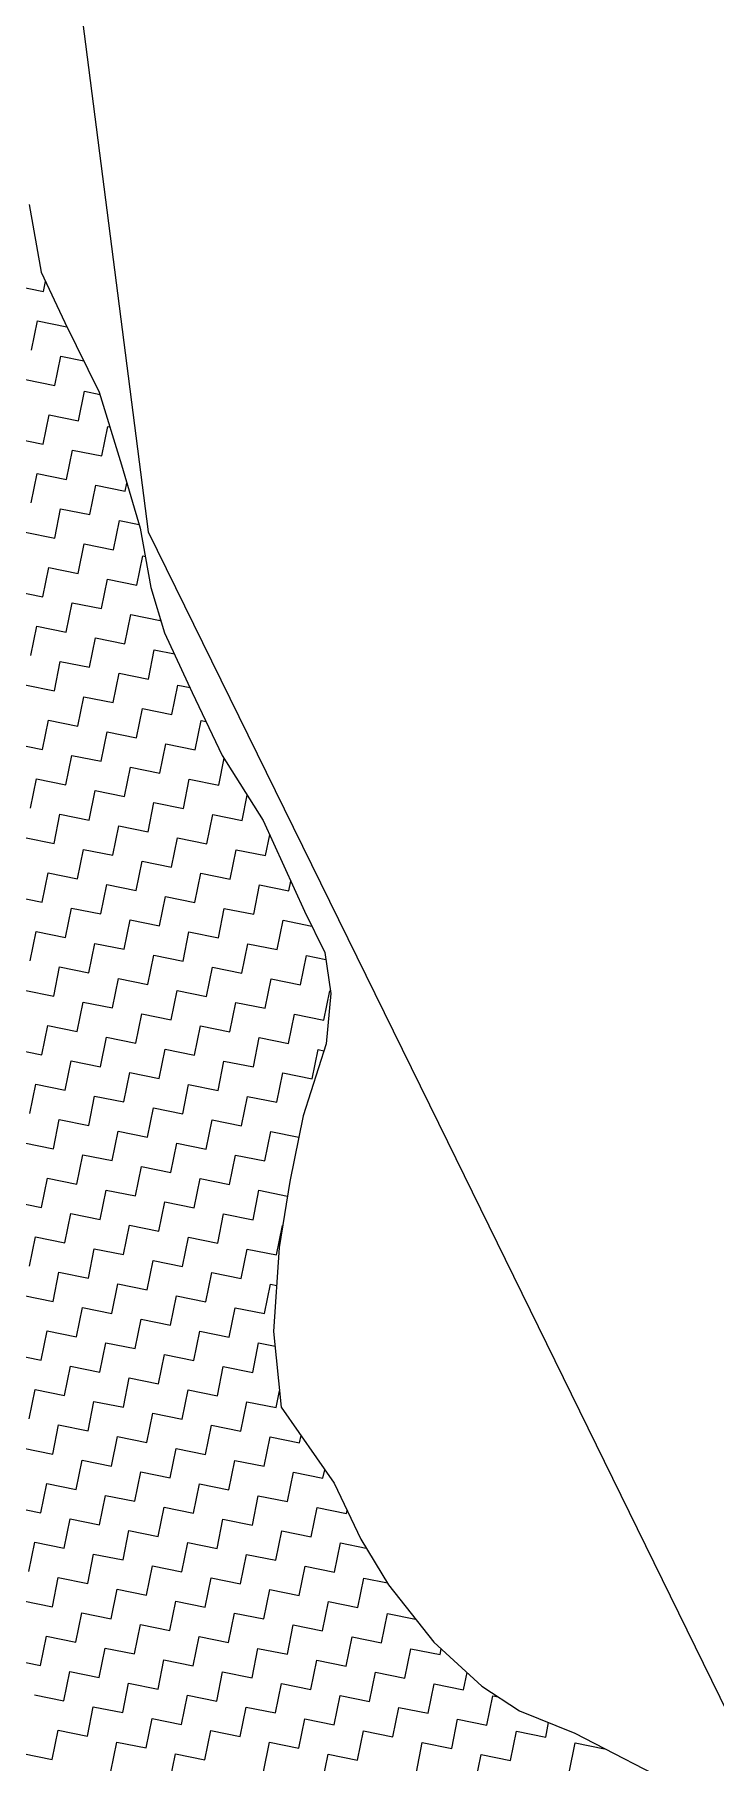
# Model space of a CAD drawing. Header units: metres. Extents: x 278801 to 279668, y 2074665 to 2075564.
# Drawn here: x 279570.5 to 279606, y 2075313.8 to 2075404 of the extents above; entities that cross this region are included whole.
import ezdxf

# ---------------------------------------------------------------- set-up
doc = ezdxf.new("R2010")
doc.units = ezdxf.units.M
doc.layers.add('POLY_HATCH', color=12, linetype='Continuous')
doc.layers.add('V_BOUND_LINE', color=7, linetype='Continuous')

msp = doc.modelspace()

# ---------------------------------------------------------------- linework, layer by layer
at = {"layer": 'POLY_HATCH'}
for p, q in [((279570.203, 2075395.166), (279570.825, 2075391.625)), ((279570.825, 2075391.625), (279572.076, 2075388.996)), ((279572.076, 2075388.996), (279573.868, 2075385.367)), ((279573.868, 2075385.367), (279575.031, 2075381.568)), ((279575.031, 2075381.568), (279575.995, 2075378.254)), ((279575.995, 2075378.254), (279576.56, 2075375.17)), ((279576.56, 2075375.17), (279577.27, 2075372.799)), ((279577.27, 2075372.799), (279578.72, 2075369.684)), ((279578.72, 2075369.684), (279580.284, 2075366.398)), ((279580.284, 2075366.398), (279582.419, 2075362.996)), ((279582.419, 2075362.996), (279584.58, 2075358.253)), ((279584.58, 2075358.253), (279585.632, 2075356.109)), ((279585.632, 2075356.109), (279585.942, 2075353.968)), ((279585.942, 2075353.968), (279585.708, 2075351.342)), ((279585.708, 2075351.342), (279584.501, 2075347.577)), ((279584.501, 2075347.577), (279583.809, 2075344.153)), ((279583.809, 2075344.153), (279583.259, 2075340.7)), ((279583.259, 2075340.7), (279582.965, 2075336.304)), ((279582.965, 2075336.304), (279583.357, 2075332.364)), ((279583.357, 2075332.364), (279586.119, 2075328.39)), ((279586.119, 2075328.39), (279587.508, 2075325.462)), ((279587.508, 2075325.462), (279588.96, 2075323.09)), ((279588.96, 2075323.09), (279591.324, 2075320.087)), ((279591.324, 2075320.087), (279593.833, 2075317.798)), ((279593.833, 2075317.798), (279595.801, 2075316.509)), ((279595.801, 2075316.509), (279598.683, 2075315.332)), ((279598.683, 2075315.332), (279604.332, 2075312.408))]:
    msp.add_line(p, q, dxfattribs=at)
at = {"layer": 'POLY_HATCH', "linetype": 'Continuous'}
for p, q in [((279569.419, 2075390.933), (279570.952, 2075390.623)), ((279570.952, 2075390.623), (279571.056, 2075391.139)), ((279570.332, 2075387.558), (279570.642, 2075389.091)), ((279570.642, 2075389.091), (279572.174, 2075388.781)), ((279572.174, 2075388.781), (279572.177, 2075388.792)), ((279571.555, 2075385.716), (279571.865, 2075387.248)), ((279571.865, 2075387.248), (279573.058, 2075387.007)), ((279570.022, 2075386.026), (279571.555, 2075385.716)), ((279572.777, 2075383.874), (279573.087, 2075385.406)), ((279573.087, 2075385.406), (279573.907, 2075385.24)), ((279570.935, 2075382.651), (279571.245, 2075384.183)), ((279571.245, 2075384.183), (279572.777, 2075383.874)), ((279574, 2075382.031), (279574.31, 2075383.564)), ((279574.31, 2075383.564), (279574.427, 2075383.54)), ((279569.402, 2075382.961), (279570.935, 2075382.651)), ((279572.158, 2075380.808), (279572.467, 2075382.341)), ((279572.467, 2075382.341), (279574, 2075382.031)), ((279570.315, 2075379.586), (279570.625, 2075381.118)), ((279570.625, 2075381.118), (279572.158, 2075380.808)), ((279575.223, 2075380.189), (279575.309, 2075380.614)), ((279573.38, 2075378.966), (279573.69, 2075380.499)), ((279573.69, 2075380.499), (279575.223, 2075380.189)), ((279571.538, 2075377.743), (279571.848, 2075379.276)), ((279571.848, 2075379.276), (279573.38, 2075378.966)), ((279570.005, 2075378.053), (279571.538, 2075377.743)), ((279574.603, 2075377.124), (279574.913, 2075378.656)), ((279574.913, 2075378.656), (279575.939, 2075378.449)), ((279572.76, 2075375.901), (279573.07, 2075377.434)), ((279573.07, 2075377.434), (279574.603, 2075377.124)), ((279570.918, 2075374.678), (279571.228, 2075376.211)), ((279571.228, 2075376.211), (279572.76, 2075375.901)), ((279575.825, 2075375.281), (279576.135, 2075376.814)), ((279576.135, 2075376.814), (279576.264, 2075376.788)), ((279573.983, 2075374.059), (279574.293, 2075375.591)), ((279574.293, 2075375.591), (279575.825, 2075375.281)), ((279569.385, 2075374.988), (279570.918, 2075374.678)), ((279572.141, 2075372.836), (279572.45, 2075374.369)), ((279572.45, 2075374.369), (279573.983, 2075374.059)), ((279575.206, 2075372.216), (279575.515, 2075373.749)), ((279575.515, 2075373.749), (279577.048, 2075373.439)), ((279577.048, 2075373.439), (279577.06, 2075373.499)), ((279570.298, 2075371.613), (279570.608, 2075373.146)), ((279570.608, 2075373.146), (279572.141, 2075372.836)), ((279573.363, 2075370.994), (279573.673, 2075372.526)), ((279573.673, 2075372.526), (279575.206, 2075372.216)), ((279576.428, 2075370.374), (279576.738, 2075371.906)), ((279576.738, 2075371.906), (279577.784, 2075371.695)), ((279571.521, 2075369.771), (279571.831, 2075371.304)), ((279571.831, 2075371.304), (279573.363, 2075370.994)), ((279574.586, 2075369.151), (279574.896, 2075370.684)), ((279574.896, 2075370.684), (279576.428, 2075370.374)), ((279569.988, 2075370.081), (279571.521, 2075369.771)), ((279577.651, 2075368.531), (279577.961, 2075370.064)), ((279577.961, 2075370.064), (279578.603, 2075369.934)), ((279572.743, 2075367.929), (279573.053, 2075369.461)), ((279573.053, 2075369.461), (279574.586, 2075369.151)), ((279575.808, 2075367.309), (279576.118, 2075368.841)), ((279576.118, 2075368.841), (279577.651, 2075368.531)), ((279570.901, 2075366.706), (279571.211, 2075368.239)), ((279571.211, 2075368.239), (279572.743, 2075367.929)), ((279578.873, 2075366.689), (279579.183, 2075368.222)), ((279579.183, 2075368.222), (279579.441, 2075368.17)), ((279573.966, 2075366.086), (279574.276, 2075367.619)), ((279574.276, 2075367.619), (279575.808, 2075367.309)), ((279569.369, 2075367.016), (279570.901, 2075366.706)), ((279572.124, 2075364.864), (279572.434, 2075366.396)), ((279572.434, 2075366.396), (279573.966, 2075366.086)), ((279577.031, 2075365.466), (279577.341, 2075366.999)), ((279577.341, 2075366.999), (279578.873, 2075366.689)), ((279580.096, 2075364.847), (279580.379, 2075366.246)), ((279575.189, 2075364.244), (279575.499, 2075365.776)), ((279575.499, 2075365.776), (279577.031, 2075365.466)), ((279570.281, 2075363.641), (279570.591, 2075365.173)), ((279570.591, 2075365.173), (279572.124, 2075364.864)), ((279573.346, 2075363.021), (279573.656, 2075364.554)), ((279573.656, 2075364.554), (279575.189, 2075364.244)), ((279578.254, 2075363.624), (279578.564, 2075365.157)), ((279578.564, 2075365.157), (279580.096, 2075364.847)), ((279581.319, 2075363.004), (279581.586, 2075364.324)), ((279576.411, 2075362.401), (279576.721, 2075363.934)), ((279576.721, 2075363.934), (279578.254, 2075363.624)), ((279571.504, 2075361.799), (279571.814, 2075363.331)), ((279571.814, 2075363.331), (279573.346, 2075363.021)), ((279574.569, 2075361.179), (279574.879, 2075362.711)), ((279574.879, 2075362.711), (279576.411, 2075362.401)), ((279579.476, 2075361.782), (279579.786, 2075363.314)), ((279579.786, 2075363.314), (279581.319, 2075363.004)), ((279569.971, 2075362.108), (279571.504, 2075361.799)), ((279577.634, 2075360.559), (279577.944, 2075362.092)), ((279577.944, 2075362.092), (279579.476, 2075361.782)), ((279582.541, 2075361.162), (279582.761, 2075362.246)), ((279572.727, 2075359.956), (279573.036, 2075361.489)), ((279573.036, 2075361.489), (279574.569, 2075361.179)), ((279575.792, 2075359.336), (279576.101, 2075360.869)), ((279576.101, 2075360.869), (279577.634, 2075360.559)), ((279580.699, 2075359.939), (279581.009, 2075361.472)), ((279581.009, 2075361.472), (279582.541, 2075361.162)), ((279570.884, 2075358.734), (279571.194, 2075360.266)), ((279571.194, 2075360.266), (279572.727, 2075359.956)), ((279578.857, 2075358.717), (279579.166, 2075360.249)), ((279579.166, 2075360.249), (279580.699, 2075359.939)), ((279583.764, 2075359.319), (279583.865, 2075359.821)), ((279569.352, 2075359.043), (279570.884, 2075358.734)), ((279573.949, 2075358.114), (279574.259, 2075359.646)), ((279574.259, 2075359.646), (279575.792, 2075359.336)), ((279577.014, 2075357.494), (279577.324, 2075359.027)), ((279577.324, 2075359.027), (279578.857, 2075358.717)), ((279581.922, 2075358.097), (279582.231, 2075359.629)), ((279582.231, 2075359.629), (279583.764, 2075359.319)), ((279572.107, 2075356.891), (279572.417, 2075358.424)), ((279572.417, 2075358.424), (279573.949, 2075358.114)), ((279580.079, 2075356.874), (279580.389, 2075358.407)), ((279580.389, 2075358.407), (279581.922, 2075358.097)), ((279570.264, 2075355.669), (279570.574, 2075357.201)), ((279570.574, 2075357.201), (279572.107, 2075356.891)), ((279575.172, 2075356.271), (279575.482, 2075357.804)), ((279575.482, 2075357.804), (279577.014, 2075357.494)), ((279578.237, 2075355.652), (279578.547, 2075357.184)), ((279578.547, 2075357.184), (279580.079, 2075356.874)), ((279583.144, 2075356.254), (279583.454, 2075357.787)), ((279583.454, 2075357.787), (279584.958, 2075357.483)), ((279573.329, 2075355.049), (279573.639, 2075356.581)), ((279573.639, 2075356.581), (279575.172, 2075356.271)), ((279581.302, 2075355.032), (279581.612, 2075356.564)), ((279581.612, 2075356.564), (279583.144, 2075356.254)), ((279571.487, 2075353.826), (279571.797, 2075355.359)), ((279571.797, 2075355.359), (279573.329, 2075355.049)), ((279576.394, 2075354.429), (279576.704, 2075355.961)), ((279576.704, 2075355.961), (279578.237, 2075355.652)), ((279579.459, 2075353.809), (279579.769, 2075355.342)), ((279579.769, 2075355.342), (279581.302, 2075355.032)), ((279584.367, 2075354.412), (279584.677, 2075355.945)), ((279584.677, 2075355.945), (279585.686, 2075355.741)), ((279574.552, 2075353.206), (279574.862, 2075354.739)), ((279574.862, 2075354.739), (279576.394, 2075354.429)), ((279582.524, 2075353.189), (279582.834, 2075354.722)), ((279582.834, 2075354.722), (279584.367, 2075354.412)), ((279569.954, 2075354.136), (279571.487, 2075353.826)), ((279572.71, 2075351.984), (279573.019, 2075353.516)), ((279573.019, 2075353.516), (279574.552, 2075353.206)), ((279577.617, 2075352.587), (279577.927, 2075354.119)), ((279577.927, 2075354.119), (279579.459, 2075353.809)), ((279580.682, 2075351.967), (279580.992, 2075353.499)), ((279580.992, 2075353.499), (279582.524, 2075353.189)), ((279585.589, 2075352.57), (279585.899, 2075354.102)), ((279585.899, 2075354.102), (279585.923, 2075354.097)), ((279575.775, 2075351.364), (279576.084, 2075352.896)), ((279576.084, 2075352.896), (279577.617, 2075352.587)), ((279583.747, 2075351.347), (279584.057, 2075352.88)), ((279584.057, 2075352.88), (279585.589, 2075352.57)), ((279570.867, 2075350.761), (279571.177, 2075352.294)), ((279571.177, 2075352.294), (279572.71, 2075351.984)), ((279578.84, 2075350.744), (279579.15, 2075352.277)), ((279579.15, 2075352.277), (279580.682, 2075351.967)), ((279569.335, 2075351.071), (279570.867, 2075350.761)), ((279573.932, 2075350.141), (279574.242, 2075351.674)), ((279574.242, 2075351.674), (279575.775, 2075351.364)), ((279576.997, 2075349.522), (279577.307, 2075351.054)), ((279577.307, 2075351.054), (279578.84, 2075350.744)), ((279581.905, 2075350.124), (279582.215, 2075351.657)), ((279582.215, 2075351.657), (279583.747, 2075351.347)), ((279584.97, 2075349.505), (279585.28, 2075351.037)), ((279585.28, 2075351.037), (279585.59, 2075350.974)), ((279572.09, 2075348.919), (279572.4, 2075350.451)), ((279572.4, 2075350.451), (279573.932, 2075350.141)), ((279580.062, 2075348.902), (279580.372, 2075350.434)), ((279580.372, 2075350.434), (279581.905, 2075350.124)), ((279570.247, 2075347.696), (279570.557, 2075349.229)), ((279570.557, 2075349.229), (279572.09, 2075348.919)), ((279575.155, 2075348.299), (279575.465, 2075349.831)), ((279575.465, 2075349.831), (279576.997, 2075349.522)), ((279578.22, 2075347.679), (279578.53, 2075349.212)), ((279578.53, 2075349.212), (279580.062, 2075348.902)), ((279583.127, 2075348.282), (279583.437, 2075349.815)), ((279583.437, 2075349.815), (279584.97, 2075349.505)), ((279573.312, 2075347.076), (279573.622, 2075348.609)), ((279573.622, 2075348.609), (279575.155, 2075348.299)), ((279581.285, 2075347.059), (279581.595, 2075348.592)), ((279581.595, 2075348.592), (279583.127, 2075348.282)), ((279571.47, 2075345.854), (279571.78, 2075347.386)), ((279571.78, 2075347.386), (279573.312, 2075347.076)), ((279576.377, 2075346.457), (279576.687, 2075347.989)), ((279576.687, 2075347.989), (279578.22, 2075347.679)), ((279579.442, 2075345.837), (279579.752, 2075347.369)), ((279579.752, 2075347.369), (279581.285, 2075347.059)), ((279574.535, 2075345.234), (279574.845, 2075346.766)), ((279574.845, 2075346.766), (279576.377, 2075346.457)), ((279582.507, 2075345.217), (279582.817, 2075346.75)), ((279582.817, 2075346.75), (279584.274, 2075346.455)), ((279569.938, 2075346.164), (279571.47, 2075345.854)), ((279572.693, 2075344.011), (279573.003, 2075345.544)), ((279573.003, 2075345.544), (279574.535, 2075345.234)), ((279577.6, 2075344.614), (279577.91, 2075346.147)), ((279577.91, 2075346.147), (279579.442, 2075345.837)), ((279580.665, 2075343.994), (279580.975, 2075345.527)), ((279580.975, 2075345.527), (279582.507, 2075345.217)), ((279575.758, 2075343.392), (279576.068, 2075344.924)), ((279576.068, 2075344.924), (279577.6, 2075344.614)), ((279570.85, 2075342.789), (279571.16, 2075344.321)), ((279571.16, 2075344.321), (279572.693, 2075344.011)), ((279573.915, 2075342.169), (279574.225, 2075343.701)), ((279574.225, 2075343.701), (279575.758, 2075343.392)), ((279578.823, 2075342.772), (279579.133, 2075344.304)), ((279579.133, 2075344.304), (279580.665, 2075343.994)), ((279581.888, 2075342.152), (279582.198, 2075343.684)), ((279582.198, 2075343.684), (279583.686, 2075343.383)), ((279569.318, 2075343.099), (279570.85, 2075342.789)), ((279576.98, 2075341.549), (279577.29, 2075343.082)), ((279577.29, 2075343.082), (279578.823, 2075342.772)), ((279572.073, 2075340.946), (279572.383, 2075342.479)), ((279572.383, 2075342.479), (279573.915, 2075342.169)), ((279575.138, 2075340.326), (279575.448, 2075341.859)), ((279575.448, 2075341.859), (279576.98, 2075341.549)), ((279580.045, 2075340.929), (279580.355, 2075342.462)), ((279580.355, 2075342.462), (279581.888, 2075342.152)), ((279583.11, 2075340.31), (279583.42, 2075341.842)), ((279583.42, 2075341.842), (279583.44, 2075341.838)), ((279570.23, 2075339.724), (279570.54, 2075341.256)), ((279570.54, 2075341.256), (279572.073, 2075340.946)), ((279578.203, 2075339.707), (279578.513, 2075341.239)), ((279578.513, 2075341.239), (279580.045, 2075340.929)), ((279573.296, 2075339.104), (279573.605, 2075340.636)), ((279573.605, 2075340.636), (279575.138, 2075340.326)), ((279576.361, 2075338.484), (279576.67, 2075340.017)), ((279576.67, 2075340.017), (279578.203, 2075339.707)), ((279581.268, 2075339.087), (279581.578, 2075340.619)), ((279581.578, 2075340.619), (279583.11, 2075340.31)), ((279571.453, 2075337.881), (279571.763, 2075339.414)), ((279571.763, 2075339.414), (279573.296, 2075339.104)), ((279579.426, 2075337.864), (279579.735, 2075339.397)), ((279579.735, 2075339.397), (279581.268, 2075339.087)), ((279569.921, 2075338.191), (279571.453, 2075337.881)), ((279574.518, 2075337.261), (279574.828, 2075338.794)), ((279574.828, 2075338.794), (279576.361, 2075338.484)), ((279577.583, 2075336.642), (279577.893, 2075338.174)), ((279577.893, 2075338.174), (279579.426, 2075337.864)), ((279582.491, 2075337.245), (279582.8, 2075338.777)), ((279582.8, 2075338.777), (279583.126, 2075338.711)), ((279572.676, 2075336.039), (279572.986, 2075337.571)), ((279572.986, 2075337.571), (279574.518, 2075337.261)), ((279580.648, 2075336.022), (279580.958, 2075337.554)), ((279580.958, 2075337.554), (279582.491, 2075337.245)), ((279575.741, 2075335.419), (279576.051, 2075336.952)), ((279576.051, 2075336.952), (279577.583, 2075336.642)), ((279570.833, 2075334.816), (279571.143, 2075336.349)), ((279571.143, 2075336.349), (279572.676, 2075336.039)), ((279573.898, 2075334.196), (279574.208, 2075335.729)), ((279574.208, 2075335.729), (279575.741, 2075335.419)), ((279578.806, 2075334.799), (279579.116, 2075336.332)), ((279579.116, 2075336.332), (279580.648, 2075336.022)), ((279581.871, 2075334.18), (279582.181, 2075335.712)), ((279582.181, 2075335.712), (279583.041, 2075335.538)), ((279569.301, 2075335.126), (279570.833, 2075334.816)), ((279576.963, 2075333.577), (279577.273, 2075335.109)), ((279577.273, 2075335.109), (279578.806, 2075334.799)), ((279572.056, 2075332.974), (279572.366, 2075334.506)), ((279572.366, 2075334.506), (279573.898, 2075334.196)), ((279575.121, 2075332.354), (279575.431, 2075333.887)), ((279575.431, 2075333.887), (279576.963, 2075333.577)), ((279580.028, 2075332.957), (279580.338, 2075334.489)), ((279580.338, 2075334.489), (279581.871, 2075334.18)), ((279570.214, 2075331.751), (279570.523, 2075333.284)), ((279570.523, 2075333.284), (279572.056, 2075332.974)), ((279578.186, 2075331.734), (279578.496, 2075333.267)), ((279578.496, 2075333.267), (279580.028, 2075332.957)), ((279583.093, 2075332.337), (279583.272, 2075333.218)), ((279573.279, 2075331.131), (279573.588, 2075332.664)), ((279573.588, 2075332.664), (279575.121, 2075332.354)), ((279576.344, 2075330.512), (279576.653, 2075332.044)), ((279576.653, 2075332.044), (279578.186, 2075331.734)), ((279581.251, 2075331.115), (279581.561, 2075332.647)), ((279581.561, 2075332.647), (279583.093, 2075332.337)), ((279571.436, 2075329.909), (279571.746, 2075331.441)), ((279571.746, 2075331.441), (279573.279, 2075331.131)), ((279579.409, 2075329.892), (279579.719, 2075331.424)), ((279579.719, 2075331.424), (279581.251, 2075331.115)), ((279569.904, 2075330.219), (279571.436, 2075329.909)), ((279574.501, 2075329.289), (279574.811, 2075330.822)), ((279574.811, 2075330.822), (279576.344, 2075330.512)), ((279577.566, 2075328.669), (279577.876, 2075330.202)), ((279577.876, 2075330.202), (279579.409, 2075329.892)), ((279582.474, 2075329.272), (279582.784, 2075330.805)), ((279582.784, 2075330.805), (279584.316, 2075330.495)), ((279584.316, 2075330.495), (279584.393, 2075330.874)), ((279572.659, 2075328.066), (279572.969, 2075329.599)), ((279572.969, 2075329.599), (279574.501, 2075329.289)), ((279580.631, 2075328.049), (279580.941, 2075329.582)), ((279580.941, 2075329.582), (279582.474, 2075329.272)), ((279570.816, 2075326.844), (279571.126, 2075328.376)), ((279571.126, 2075328.376), (279572.659, 2075328.066)), ((279575.724, 2075327.447), (279576.034, 2075328.979)), ((279576.034, 2075328.979), (279577.566, 2075328.669)), ((279578.789, 2075326.827), (279579.099, 2075328.359)), ((279579.099, 2075328.359), (279580.631, 2075328.049)), ((279583.696, 2075327.43), (279584.006, 2075328.962)), ((279584.006, 2075328.962), (279585.539, 2075328.652)), ((279585.539, 2075328.652), (279585.628, 2075329.096)), ((279573.881, 2075326.224), (279574.191, 2075327.757)), ((279574.191, 2075327.757), (279575.724, 2075327.447)), ((279581.854, 2075326.207), (279582.164, 2075327.74)), ((279582.164, 2075327.74), (279583.696, 2075327.43)), ((279569.284, 2075327.154), (279570.816, 2075326.844)), ((279572.039, 2075325.001), (279572.349, 2075326.534)), ((279572.349, 2075326.534), (279573.881, 2075326.224)), ((279576.946, 2075325.604), (279577.256, 2075327.137)), ((279577.256, 2075327.137), (279578.789, 2075326.827)), ((279580.011, 2075324.984), (279580.321, 2075326.517)), ((279580.321, 2075326.517), (279581.854, 2075326.207)), ((279584.919, 2075325.587), (279585.229, 2075327.12)), ((279585.229, 2075327.12), (279586.761, 2075326.81)), ((279586.761, 2075326.81), (279586.793, 2075326.969)), ((279575.104, 2075324.382), (279575.414, 2075325.914)), ((279575.414, 2075325.914), (279576.946, 2075325.604)), ((279583.076, 2075324.365), (279583.386, 2075325.897)), ((279583.386, 2075325.897), (279584.919, 2075325.587)), ((279570.197, 2075323.779), (279570.507, 2075325.311)), ((279570.507, 2075325.311), (279572.039, 2075325.001)), ((279573.262, 2075323.159), (279573.572, 2075324.691)), ((279573.572, 2075324.691), (279575.104, 2075324.382)), ((279578.169, 2075323.762), (279578.479, 2075325.294)), ((279578.479, 2075325.294), (279580.011, 2075324.984)), ((279581.234, 2075323.142), (279581.544, 2075324.675)), ((279581.544, 2075324.675), (279583.076, 2075324.365)), ((279586.142, 2075323.745), (279586.451, 2075325.277)), ((279586.451, 2075325.277), (279587.787, 2075325.007)), ((279576.327, 2075322.539), (279576.637, 2075324.072)), ((279576.637, 2075324.072), (279578.169, 2075323.762)), ((279584.299, 2075322.522), (279584.609, 2075324.055)), ((279584.609, 2075324.055), (279586.142, 2075323.745)), ((279571.419, 2075321.936), (279571.729, 2075323.469)), ((279571.729, 2075323.469), (279573.262, 2075323.159)), ((279574.484, 2075321.317), (279574.794, 2075322.849)), ((279574.794, 2075322.849), (279576.327, 2075322.539)), ((279579.392, 2075321.919), (279579.702, 2075323.452)), ((279579.702, 2075323.452), (279581.234, 2075323.142)), ((279582.457, 2075321.3), (279582.767, 2075322.832)), ((279582.767, 2075322.832), (279584.299, 2075322.522)), ((279587.364, 2075321.903), (279587.674, 2075323.435)), ((279587.674, 2075323.435), (279588.9, 2075323.187)), ((279569.887, 2075322.246), (279571.419, 2075321.936)), ((279577.549, 2075320.697), (279577.859, 2075322.229)), ((279577.859, 2075322.229), (279579.392, 2075321.919)), ((279585.522, 2075320.68), (279585.832, 2075322.212)), ((279585.832, 2075322.212), (279587.364, 2075321.903)), ((279572.642, 2075320.094), (279572.952, 2075321.626)), ((279572.952, 2075321.626), (279574.484, 2075321.317)), ((279580.614, 2075320.077), (279580.924, 2075321.61)), ((279580.924, 2075321.61), (279582.457, 2075321.3)), ((279588.587, 2075320.06), (279588.897, 2075321.593)), ((279588.897, 2075321.593), (279590.374, 2075321.294)), ((279570.799, 2075318.871), (279571.109, 2075320.404)), ((279571.109, 2075320.404), (279572.642, 2075320.094)), ((279575.707, 2075319.474), (279576.017, 2075321.007)), ((279576.017, 2075321.007), (279577.549, 2075320.697)), ((279578.772, 2075318.854), (279579.082, 2075320.387)), ((279579.082, 2075320.387), (279580.614, 2075320.077)), ((279583.679, 2075319.457), (279583.989, 2075320.99)), ((279583.989, 2075320.99), (279585.522, 2075320.68)), ((279586.744, 2075318.837), (279587.054, 2075320.37)), ((279587.054, 2075320.37), (279588.587, 2075320.06)), ((279573.865, 2075318.252), (279574.174, 2075319.784)), ((279574.174, 2075319.784), (279575.707, 2075319.474)), ((279581.837, 2075318.235), (279582.147, 2075319.767)), ((279582.147, 2075319.767), (279583.679, 2075319.457)), ((279589.809, 2075318.218), (279590.119, 2075319.75)), ((279590.119, 2075319.75), (279591.652, 2075319.44)), ((279591.652, 2075319.44), (279591.711, 2075319.734)), ((279569.267, 2075319.181), (279570.799, 2075318.871)), ((279572.022, 2075317.029), (279572.332, 2075318.561)), ((279572.332, 2075318.561), (279573.865, 2075318.252)), ((279576.93, 2075317.632), (279577.239, 2075319.164)), ((279577.239, 2075319.164), (279578.772, 2075318.854)), ((279579.995, 2075317.012), (279580.304, 2075318.545)), ((279580.304, 2075318.545), (279581.837, 2075318.235)), ((279584.902, 2075317.615), (279585.212, 2075319.147)), ((279585.212, 2075319.147), (279586.744, 2075318.837)), ((279587.967, 2075316.995), (279588.277, 2075318.528)), ((279588.277, 2075318.528), (279589.809, 2075318.218)), ((279592.874, 2075317.598), (279593.058, 2075318.505)), ((279575.087, 2075316.409), (279575.397, 2075317.942)), ((279575.397, 2075317.942), (279576.93, 2075317.632)), ((279583.06, 2075316.392), (279583.369, 2075317.925)), ((279583.369, 2075317.925), (279584.902, 2075317.615)), ((279591.032, 2075316.375), (279591.342, 2075317.908)), ((279591.342, 2075317.908), (279592.874, 2075317.598)), ((279570.49, 2075317.339), (279572.022, 2075317.029)), ((279573.245, 2075315.187), (279573.555, 2075316.719)), ((279573.555, 2075316.719), (279575.087, 2075316.409)), ((279578.152, 2075315.789), (279578.462, 2075317.322)), ((279578.462, 2075317.322), (279579.995, 2075317.012)), ((279581.217, 2075315.17), (279581.527, 2075316.702)), ((279581.527, 2075316.702), (279583.06, 2075316.392)), ((279586.125, 2075315.772), (279586.434, 2075317.305)), ((279586.434, 2075317.305), (279587.967, 2075316.995)), ((279589.19, 2075315.153), (279589.5, 2075316.685)), ((279589.5, 2075316.685), (279591.032, 2075316.375)), ((279594.097, 2075315.756), (279594.407, 2075317.288)), ((279594.407, 2075317.288), (279594.703, 2075317.228)), ((279576.31, 2075314.567), (279576.62, 2075316.099)), ((279576.62, 2075316.099), (279578.152, 2075315.789)), ((279584.282, 2075314.55), (279584.592, 2075316.082)), ((279584.592, 2075316.082), (279586.125, 2075315.772)), ((279592.255, 2075314.533), (279592.565, 2075316.065)), ((279592.565, 2075316.065), (279594.097, 2075315.756)), ((279597.162, 2075315.136), (279597.315, 2075315.891)), ((279571.402, 2075313.964), (279571.712, 2075315.496)), ((279571.712, 2075315.496), (279573.245, 2075315.187)), ((279574.467, 2075313.344), (279574.777, 2075314.877)), ((279574.777, 2075314.877), (279576.31, 2075314.567)), ((279579.375, 2075313.947), (279579.685, 2075315.479)), ((279579.685, 2075315.479), (279581.217, 2075315.17)), ((279582.44, 2075313.327), (279582.75, 2075314.86)), ((279582.75, 2075314.86), (279584.282, 2075314.55)), ((279587.347, 2075313.93), (279587.657, 2075315.463)), ((279587.657, 2075315.463), (279589.19, 2075315.153)), ((279590.412, 2075313.31), (279590.722, 2075314.843)), ((279590.722, 2075314.843), (279592.255, 2075314.533)), ((279595.32, 2075313.913), (279595.63, 2075315.446)), ((279595.63, 2075315.446), (279597.162, 2075315.136)), ((279598.385, 2075313.293), (279598.695, 2075314.826)), ((279598.695, 2075314.826), (279600.227, 2075314.516)), ((279569.87, 2075314.274), (279571.402, 2075313.964)), ((279577.532, 2075312.724), (279577.842, 2075314.257)), ((279577.842, 2075314.257), (279579.375, 2075313.947)), ((279585.505, 2075312.707), (279585.815, 2075314.24)), ((279585.815, 2075314.24), (279587.347, 2075313.93)), ((279593.477, 2075312.691), (279593.787, 2075314.223)), ((279593.787, 2075314.223), (279595.32, 2075313.913)), ((279600.227, 2075314.516), (279600.23, 2075314.531))]:
    msp.add_line(p, q, dxfattribs=at)
at = {"layer": 'V_BOUND_LINE', "ltscale": 10}
for p, q in [((279570.144, 2075426.868), (279576.424, 2075378.072)), ((279576.424, 2075378.072), (279592.038, 2075346.231)), ((279592.038, 2075346.231), (279631.826, 2075264.963))]:
    msp.add_line(p, q, dxfattribs=at)

doc.saveas('drawing.dxf')
